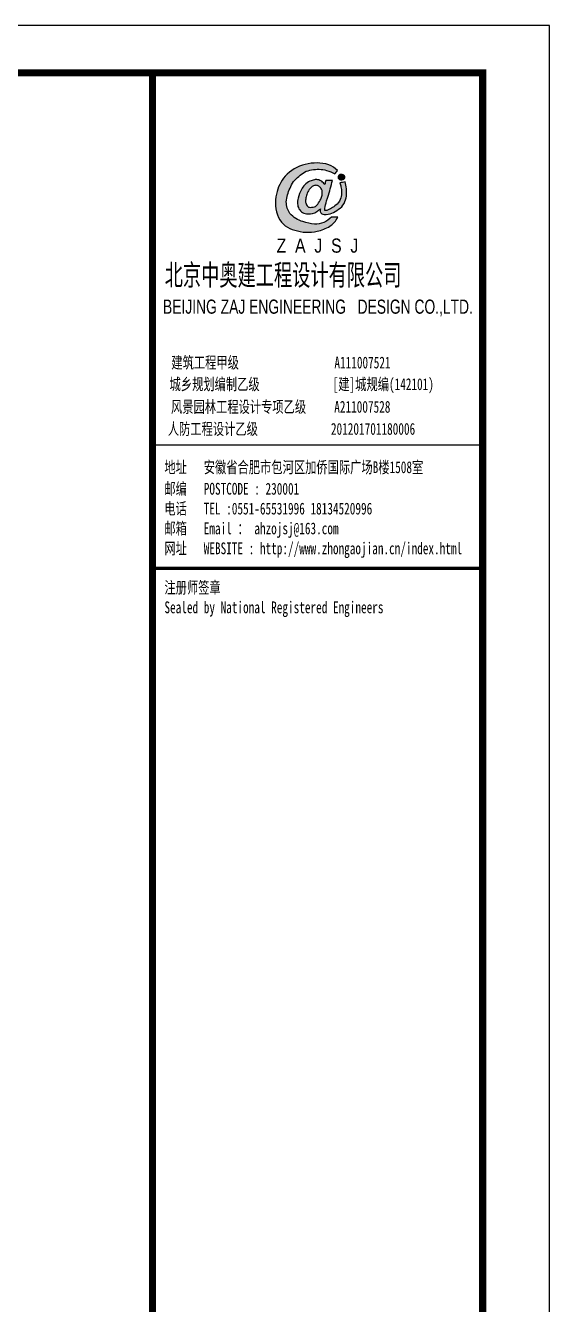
# Model space of a CAD drawing. Extents: x -33967 to 1773478, y -1022458 to -784650.
# Drawn here: x 1246859 to 1262560, y -976780 to -938458 of the extents above; entities that cross this region are included whole.
import ezdxf
from ezdxf.enums import TextEntityAlignment as Align

# ---------------------------------------------------------------- set-up
doc = ezdxf.new("R2010")
doc.units = 0
doc.header["$LTSCALE"] = 1000
doc.header["$MEASUREMENT"] = 0
doc.layers.add('PUB_TITLE', color=4, linetype='Continuous')
doc.layers.add('图签', color=3, linetype='Continuous')
doc.styles.add('_gyy_title_Arial', font='arial.ttf', dxfattribs={"width": 0.7})
doc.styles.add('_gyy_title_ST', font='', dxfattribs={"width": 0.8})
doc.styles.add('HZ', font='txt.shx', dxfattribs={"width": 0.8, "bigfont": '000hztxt.shx'})
doc.styles.get('_gyy_title_ST').set_extended_font_data('SimSun')

# ---------------------------------------------------------------- blocks, each defined once
blk = doc.blocks.new('dd')
at = {"layer": '图签'}
h = blk.add_hatch(color=5, dxfattribs=at)
h.set_gradient(color1=(0, 0, 255), color2=(36, 36, 255), one_color=1, tint=0.57)
h.paths.add_polyline_path([(452, 1270, -0.093206), (531, 1562, -0.136321), (716, 1807, -0.161039), (988, 1948, -0.108591), (1307, 1935, -0.049497), (1479, 1861, 0.062627), (1539, 1932, 0.094388), (1351, 2056, 0.136326), (854, 2062, 0.161722), (430, 1810, 0.133661), (243, 1435, 0.158414), (286, 937, 0.22517), (632, 669, 0.138663), (1107, 646, 0.074676), (1375, 753, 0.125344), (1543, 944, 0.006312), (1413, 948, -0.090385), (1244, 833, -0.096745), (1053, 797, -0.073845), (803, 850, -0.140868), (530, 1020, -0.160753)])
h = blk.add_hatch(color=5, dxfattribs=at)
h.set_gradient(color1=(0, 0, 255), color2=(36, 36, 255), one_color=1, tint=0.57)
h.paths.add_polyline_path([(1306, 1289, 0.011169), (1334, 1370, 0.005807), (1431, 1724, 0.01105), (1292, 1724, 0.016796), (1267, 1634, 0.125943), (1203, 1704, 0.083806), (1120, 1739, 0.082879), (1047, 1739, -0.008503), (952, 1710, 0.060057), (844, 1628, 0.086078), (774, 1532, 0.099424), (705, 1347, 0.12153), (690, 1225, 0.102644), (719, 1122, 0.056648), (797, 1042, 0.092914), (913, 1013, 0.194578), (1098, 1064, -0.002562), (1175, 1122, 0.064354), (1167, 1068, 0.172385), (1207, 1017, 0.105458), (1300, 1002, 0.086567), (1454, 1046, 0.047674), (1592, 1136, 0.166359), (1692, 1274, 0.096748), (1728, 1431, 0.03151), (1728, 1548, 0.041815), (1700, 1691, 0.007654), (1588, 1673, -0.009919), (1610, 1585, -0.068269), (1624, 1482, -0.105336), (1605, 1352, -0.14652), (1528, 1223, -0.070486), (1434, 1151, -0.077937), (1341, 1103, -0.127098), (1272, 1084, -0.114215), (1267, 1129, -0.007609)])
h.paths.add_polyline_path([(865, 1245, -0.099994), (863, 1328, -0.050974), (888, 1427, -0.120527), (938, 1529, -0.043888), (1002, 1595, -0.08446), (1063, 1619, -0.147309), (1127, 1607, -0.037474), (1177, 1572, -0.06931), (1209, 1507, -0.067662), (1213, 1431, -0.02676), (1211, 1413, 0.017209), (1183, 1329, -0.048815), (1120, 1223, -0.139096), (1046, 1163, -0.097991), (944, 1153, -0.085394), (909, 1169, -0.149141)], flags=16)
h = blk.add_hatch(color=1, dxfattribs=at)
h.set_gradient(color1=(255, 0, 0), color2=(255, 0, 0), tint=0.57)
h.paths.add_polyline_path([(1557, 1818, 0.386553), (1564, 1757, 0.170676), (1604, 1736, 0.082224), (1657, 1743, 0.087509), (1686, 1766, 0.264235), (1694, 1804, 0.244333), (1636, 1850, 0.30271)])
blk.add_lwpolyline([(1539, 1932, 0.094388), (1351, 2056, 0.136326), (854, 2062, 0.161722), (430, 1810, 0.133661), (243, 1435, 0.158414), (286, 937, 0.22517), (632, 669, 0.138663), (1107, 646, 0.074676), (1375, 753, 0.125344), (1543, 944, 0.006312), (1413, 948, -0.090385), (1244, 833, -0.096745), (1053, 797, -0.073845), (803, 850, -0.140868), (530, 1020, -0.160753), (452, 1270, -0.093206), (531, 1562, -0.136321), (716, 1807, -0.161039), (988, 1948, -0.108591), (1307, 1935, -0.049497), (1479, 1861, 0.062627)], format="xyb", close=True, dxfattribs=at)
for points in [[(1431, 1724, 0.011041), (1292, 1724, 0.016796), (1267, 1634, 0.125943), (1203, 1704, 0.083806), (1120, 1739, 0.082879), (1047, 1739, -0.008503), (952, 1710, 0.060057), (844, 1628, 0.086078), (774, 1532, 0.099424), (705, 1347, 0.12153), (690, 1225, 0.102644), (719, 1122, 0.056648), (797, 1042, 0.092914), (913, 1013, 0.194578), (1098, 1064, -0.002562), (1175, 1122, 0.064354), (1167, 1068, 0.172385), (1207, 1017, 0.105458), (1300, 1002, 0.086567), (1454, 1046, 0.047674), (1592, 1136, 0.166359), (1692, 1274, 0.096748), (1728, 1431, 0.03151), (1728, 1548, 0.041815), (1700, 1691, 0.007654), (1588, 1673, -0.009919), (1610, 1585, -0.068269), (1624, 1482, -0.105336), (1605, 1352, -0.14652), (1528, 1223, -0.070486), (1434, 1151, -0.077937), (1341, 1103, -0.127098), (1272, 1084, -0.114215), (1267, 1129, -0.007609), (1306, 1289, 0.011169), (1334, 1370, 0.005782), (1430, 1722, 0.069025)], [(1694, 1804, 0.243958), (1636, 1850, 0.303117), (1557, 1818, 0.386553), (1564, 1757, 0.170676), (1604, 1736, 0.082224), (1657, 1743, 0.087509), (1686, 1766, 0.264235), (1694, 1804, -7.823139)], [(1213, 1431, 0.067662), (1209, 1507, 0.06931), (1177, 1572, 0.037474), (1127, 1607, 0.147309), (1063, 1619, 0.08446), (1002, 1595, 0.043888), (938, 1529, 0.120527), (888, 1427, 0.050974), (863, 1328, 0.099994), (865, 1245, 0.149141), (909, 1169, 0.085394), (944, 1153, 0.097991), (1046, 1163, 0.139096), (1120, 1223, 0.048815), (1183, 1329, -0.017209), (1211, 1413, 0.02676), (1213, 1431, 0.441273)]]:
    blk.add_lwpolyline(points, format="xyb", dxfattribs=at)
at = {"insert": (246, 492), "char_height": 300, "width": 8000, "attachment_point": 1, "style": 'HZ'}
blk.add_mtext('{\\fArial|b0|i0|c0|p32;Z  A  J  S  J}', dxfattribs=at)

msp = doc.modelspace()

# ---------------------------------------------------------------- linework, layer by layer
at = {"layer": 'PUB_TITLE'}
msp.add_line((1250661.5, -951018.5), (1260560.5, -951018.5), dxfattribs=at)
msp.add_lwpolyline([(1143760.5, -1022458.4), (1262560.5, -1022458.4), (1262560.5, -938458.4), (1143760.5, -938458.4)], close=True, dxfattribs=at)
at = {"layer": 'PUB_TITLE', "const_width": 212.1}
for points in [[(1146580.8, -1021044.2), (1146580.8, -939872.6), (1260560.5, -939872.6), (1260560.5, -1021044.2)], [(1250661.5, -939872.6), (1260560.5, -939872.6), (1260560.5, -1021044.2), (1250661.5, -1021044.2)]]:
    msp.add_lwpolyline(points, close=True, dxfattribs=at)
at = {"layer": 'PUB_TITLE', "const_width": 99}
msp.add_lwpolyline([(1250661.5, -954724.1), (1260560.5, -954724.1)], dxfattribs=at)

# ---------------------------------------------------------------- block references
at = {"layer": '图签', "xscale": 1.414139999943435, "yscale": 1.414139999943435, "zscale": 1.414139999943435}
msp.add_blockref('dd', (1254035.1, -945535.3), dxfattribs=at)

# ---------------------------------------------------------------- texts
at = {"color": 1, "insert": (1251029.7, -945596.3), "char_height": 718.199, "width": 9393.636, "attachment_point": 1, "style": 'HZ'}
msp.add_mtext('北京中奥建工程设计有限公司', dxfattribs=at)
at = {"layer": 'PUB_TITLE', "width": 0.7}
for s, height, style, p in [('BEIJING ZAJ ENGINEERING   DESIGN CO.,LTD.', 424.242, '_gyy_title_Arial', (1255622.6, -947093.5)), ('建筑工程甲级                 A111007521             ', 353.535, '_gyy_title_ST', (1255608.4, -948731.8)), ('城乡规划编制乙级             [建]城规编(142101)', 353.535, '_gyy_title_ST', (1255136.3, -949380.4)), ('风景园林工程设计专项乙级     A211007528           ', 353.535, '_gyy_title_ST', (1255432.4, -950058.6)), ('人防工程设计乙级             201201701180006', 353.535, '_gyy_title_ST', (1254829.5, -950720.2))]:
    msp.add_text(s, height=height, dxfattribs=dict(at, style=style)).set_placement(p, align=Align.CENTER)
at = {"layer": 'PUB_TITLE', "style": '_gyy_title_ST', "width": 0.7}
for s, height, p in [('地址   安徽省合肥市包河区加侨国际广场B楼1508室', 353.535, (1251019.3, -951868.8)), ('邮编   POSTCODE : 230001', 353.535, (1251019.3, -952514.6)), ('电话   TEL :0551-65531996 18134520996', 353.535, (1251019.3, -953108.5)), ('邮箱   Email ： ahzojsj@163.com', 353.535, (1251019.3, -953702.5)), ('网址   WEBSITE : http://www.zhongaojian.cn/index.html', 353.535, (1251019.3, -954299.9)), ('注册师签章', 353.53, (1251019.3, -955473.6)), ('Sealed by National Registered Engineers', 353.535, (1251021.3, -956067.6))]:
    msp.add_text(s, height=height, dxfattribs=at).set_placement(p)

doc.saveas('drawing.dxf')
